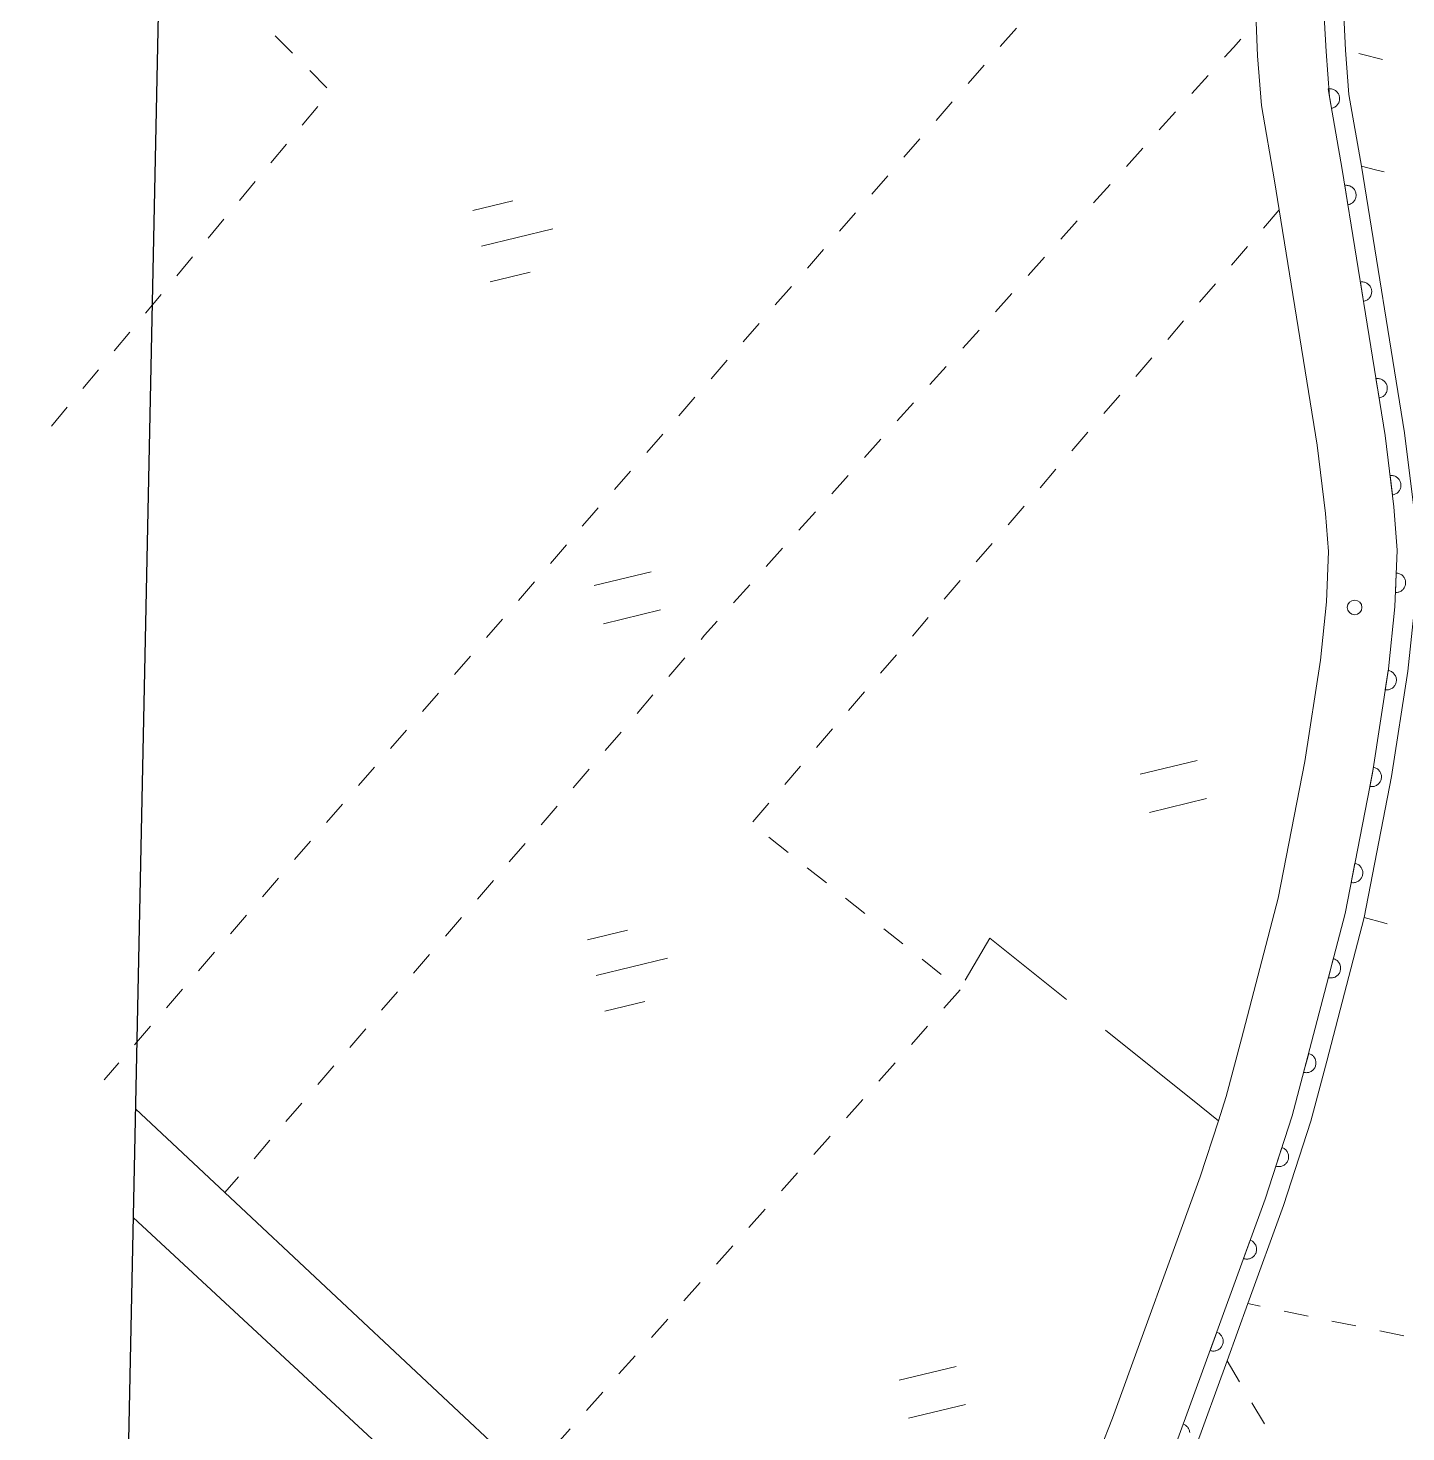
# Model space of a CAD drawing. Header units: millimetres. Extents: x 432273 to 1023813, y 170116 to 705940.
# Drawn here: x 445442 to 515809, y 455278 to 526994 of the extents above; entities that cross this region are included whole.
import ezdxf

# ---------------------------------------------------------------- set-up
doc = ezdxf.new("R2010")
doc.units = ezdxf.units.MM
doc.header["$LTSCALE"] = 100
doc.linetypes.add('56301', pattern=[0.5, 0.25, -0.25])
doc.layers.get('Defpoints').update_dxf_attribs({"color": 153})
doc.layers.add('D-BGD', color=7, linetype='Continuous', lineweight=13)

# ---------------------------------------------------------------- blocks, each defined once
blk = doc.blocks.new('21311212131313131')
at = {"layer": 'D-BGD', "linetype": 'Continuous'}
for p, q in [((2577923.3668, -1476775.3074, 363255.9804), (2577697.227, -1478004.7356, 363272.9804)), ((2577471.5674, -1479233.2866, 363288.9804), (2577246.3048, -1480463.195, 363304.9804)), ((2577020.165, -1481692.6231, 363321.9804), (2576794.0252, -1482922.0513, 363337.9804)), ((2520548.298, -1484341.6865, 363429.9804), (2521496.4236, -1485127.4948, 363645.9803)), ((2576565.3372, -1484147.8044, 363394.9804), (2576445.7015, -1484776.5947, 363479.9804)), ((2581505.814, -1484465.1653, 363290.9804), (2582569.8696, -1483808.4473, 363272.9804)), ((2579389.125, -1485772.3138, 363509.9804), (2580445.4335, -1485119.335, 363369.9804)), ((2522458.9808, -1485922.3435, 363648.9803), (2523423.7725, -1486717.2755, 363636.9803)), ((2524388.5642, -1487512.2074, 363624.9803), (2525353.3559, -1488307.1393, 363612.9803)), ((2549525.0831, -1490840.3841), (2548756.8008, -1487941.3544)), ((2551458.6745, -1490327.9313), (2550690.3922, -1487428.9016)), ((2514703.5308, -1488922.8048, 363780.9803), (2513756.5702, -1488105.7132, 363791.9803)), ((2526316.7903, -1489102.4682, 363600.9803), (2527281.582, -1489897.4002, 363589.9803)), ((2516596.1777, -1490555.1503, 363757.9803), (2515650.0943, -1489738.539, 363768.9803)), ((2528246.3737, -1490692.3321, 363577.9803), (2529211.1654, -1491487.264, 363565.9803)), ((2518488.3444, -1492188.373, 363734.9803), (2517542.261, -1491371.7617, 363746.9803)), ((2530175.4769, -1492283.0731, 363553.9804), (2531139.3915, -1493077.5249, 363541.9804)), ((2520381.3883, -1493822.0759, 363711.9803), (2519435.3049, -1493005.4646, 363723.9803)), ((2532104.1832, -1493872.4568, 363529.9804), (2533068.9749, -1494667.3887, 363517.9804)), ((2522274.0352, -1495454.4215, 363688.9803), (2521327.4716, -1494638.6873, 363700.9803)), ((2534033.2864, -1495463.1978, 363506.9804), (2534998.0782, -1496258.1298, 363494.9804)), ((2524167.0791, -1497088.1244, 363665.9803), (2523220.1186, -1496271.0329, 363677.9803)), ((2535961.9927, -1497052.5815, 363482.9804), (2536926.7844, -1497847.5135, 363470.9804)), ((2512507.4246, -1498755.0056, 363844.9803), (2511548.2288, -1497954.0167, 363856.9803)), ((2526059.2458, -1498721.3471, 363643.9803), (2525113.1624, -1497904.7358, 363654.9803)), ((2537891.096, -1498643.3225, 363458.9804), (2538855.8877, -1499438.2545, 363446.9804)), ((2514426.6935, -1500357.4635, 363821.9803), (2513467.4976, -1499556.4746, 363832.9803)), ((2527952.7699, -1500354.1729, 363620.9803), (2527005.3292, -1499537.9585, 363631.9803)), ((2582664.4647, -1501984.5619), (2581896.1824, -1499085.5322)), ((2539820.6794, -1500233.1864, 363434.9804), (2540784.5939, -1501027.6382, 363422.9804)), ((2560717.75, -1499801.8027, 363119.9804), (2561669.9094, -1500611.48, 363107.9804)), ((2580730.8733, -1502497.0147), (2579962.591, -1499597.985)), ((2559200.5242, -1501775.7111, 363148.9804), (2559957.5908, -1500782.2102, 363134.9804)), ((2516346.4425, -1501959.0442, 363798.9803), (2515385.8893, -1501158.4524, 363809.9803)), ((2529844.9366, -1501987.3956, 363597.9803), (2528898.8532, -1501170.7842, 363608.9803)), ((2562621.5886, -1501422.0344, 363096.9804), (2563573.2678, -1502232.5888, 363084.9804)), ((2541748.9055, -1501823.4473, 363411.9804), (2542713.6972, -1502618.3792, 363399.9804)), ((2518264.8343, -1503561.022, 363775.9803), (2517305.6384, -1502760.0331, 363786.9803)), ((2531737.1033, -1503620.6183, 363574.9803), (2530791.02, -1502804.0069, 363585.9803)), ((2557683.6763, -1503763.5068, 363178.9804), (2558442.1003, -1502769.6089, 363163.9804)), ((2564525.4272, -1503042.2661, 363073.9804), (2565477.1065, -1503852.8205, 363061.9804)), ((2543678.4889, -1503413.3111, 363387.9804), (2544643.2806, -1504208.2431, 363375.9804)), ((2520184.1031, -1505163.4799, 363752.9803), (2519224.9073, -1504362.491, 363763.9803)), ((2533630.6274, -1505253.444, 363551.9804), (2532684.0638, -1504437.7098, 363562.9803)), ((2545606.715, -1505003.572, 363363.9804), (2546571.5067, -1505798.5039, 363351.9804)), ((2556167.3086, -1505750.4253, 363207.9804), (2556925.7325, -1504756.5275, 363192.9804)), ((2566429.2659, -1504662.4978, 363049.9804), (2567380.9451, -1505473.0522, 363038.9804)), ((2522103.8522, -1506765.0606, 363729.9803), (2521143.7792, -1505963.5916, 363740.9803)), ((2535522.7941, -1506886.6667, 363528.9804), (2534576.7107, -1506070.0554, 363539.9804)), ((2547536.2984, -1506593.4358, 363339.9804), (2548501.0901, -1507388.3678, 363327.9804)), ((2554650.4607, -1507738.221, 363236.9804), (2555408.8846, -1506744.3232, 363222.9804)), ((2568333.1045, -1506282.7295, 363026.9804), (2569284.7837, -1507093.2839, 363015.9804)), ((2524022.2439, -1508367.0383, 363705.9803), (2523063.048, -1507566.0495, 363717.9803)), ((2537415.838, -1508520.3696, 363505.9804), (2536468.8775, -1507703.2781, 363517.9804)), ((2549465.4016, -1508184.1769, 363316.9804), (2550429.3162, -1508978.6286, 363304.9804)), ((2570236.463, -1507903.8384, 363003.9804), (2571188.6224, -1508713.5156, 362992.9804)), ((2553134.093, -1509725.1396, 363266.9804), (2553892.5169, -1508731.2417, 363251.9804)), ((2525941.9929, -1509968.6191, 363682.9803), (2524982.3169, -1509168.5074, 363694.9803)), ((2539308.4849, -1510152.7152, 363482.9804), (2538361.9214, -1509336.981, 363494.9804)), ((2572139.4244, -1509523.5899, 362980.9804), (2573091.5838, -1510333.2672, 362968.9804)), ((2551394.1079, -1509773.5605, 363292.9804), (2552358.8996, -1510568.4925, 363280.9804)), ((2527861.2618, -1511571.077, 363659.9803), (2526901.1888, -1510769.6079, 363671.9803)), ((2541201.5288, -1511786.4181, 363459.9804), (2540254.5683, -1510969.3265, 363471.9804)), ((2574043.2631, -1511143.8216, 362957.9804), (2574994.9423, -1511954.376, 362945.9804)), ((2529779.6535, -1513173.0547, 363636.9803), (2528820.4577, -1512372.0658, 363648.9803)), ((2575947.1017, -1512764.0533, 362934.9804), (2576898.7809, -1513574.6077, 362922.9804)), ((2531699.4026, -1514774.6354, 363613.9803), (2530740.2067, -1513973.6466, 363625.9803)), ((2545027.0372, -1515004.7219, 363413.9804), (2544062.2455, -1514209.79, 363425.9804)), ((2577850.9403, -1514384.285, 362910.9804), (2578802.6196, -1515194.8394, 362899.9804)), ((2560378.1788, -1518400.3207), (2559416.7503, -1514775.3747)), ((2533618.6714, -1516377.0933, 363590.9803), (2532658.5984, -1515575.6243, 363601.9803)), ((2540468.6057, -1518920.8422), (2539700.3235, -1516021.8125)), ((2542402.1971, -1518408.3894), (2541633.9149, -1515509.3596)), ((2546955.2633, -1516594.9827, 363390.9804), (2545991.3488, -1515800.531, 363401.9804)), ((2562191.529, -1517920.0867), (2561653.1257, -1515890.2063)), ((2579754.779, -1516004.5167, 362887.9804), (2580706.4582, -1516815.0711, 362876.9804)), ((2535537.5433, -1517978.1939, 363567.9803), (2534577.8673, -1517178.0822, 363578.9803)), ((2548884.3666, -1518185.7238, 363366.9804), (2547920.055, -1517389.9147, 363378.9804)), ((2558566.186, -1518880.1578), (2558028.6599, -1516850.7576)), ((2581658.1374, -1517625.6256, 362864.9804), (2582610.2968, -1518435.3028, 362853.9804)), ((2550813.0728, -1519775.1074, 363343.9804), (2549849.1583, -1518980.6557, 363355.9804)), ((2583561.976, -1519245.8573, 362841.9804), (2584514.1355, -1520055.5345, 362829.9804)), ((2539383.5977, -1521173.5441, 363520.9804), (2538421.1237, -1520376.4609, 363532.9804)), ((2552742.1761, -1521365.8485, 363320.9804), (2551777.3843, -1520570.9165, 363331.9804)), ((2523250.5794, -1525037.1954), (2522289.1509, -1521412.2493)), ((2525063.9295, -1524556.9613), (2524525.5263, -1522527.0809)), ((2541308.0655, -1522768.5877, 363496.9804), (2540345.5915, -1521971.5045, 363508.9804)), ((2554671.2793, -1522956.5895, 363296.9804), (2553706.9678, -1522160.7804, 363308.9804)), ((2521438.5865, -1525517.0325), (2520901.0604, -1523487.6323)), ((2543233.8906, -1524363.2344, 363472.9804), (2542271.4166, -1523566.1512, 363484.9804)), ((2556599.9856, -1524545.9732, 363273.9804), (2555635.1938, -1523751.0412, 363284.9804)), ((2545158.3583, -1525958.278, 363448.9804), (2544195.8844, -1525161.1948, 363460.9804)), ((2558529.0888, -1526136.7142, 363249.9804), (2557564.2971, -1525341.7823, 363261.9804)), ((2547084.1834, -1527552.9247, 363424.9804), (2546120.8323, -1526755.3612, 363436.9804)), ((2560457.3149, -1527726.975, 363226.9804), (2559492.5232, -1526932.0431, 363238.9804)), ((2549008.6512, -1529147.9683, 363400.9804), (2548046.1772, -1528350.8851, 363412.9804)), ((2562386.4181, -1529317.7161, 363203.9804), (2561422.1066, -1528521.907, 363214.9804)), ((2550934.4763, -1530742.615, 363376.9804), (2549971.1252, -1529945.0515, 363388.9804)), ((2564315.1244, -1530907.0997, 363179.9804), (2563351.2098, -1530112.648, 363191.9804)), ((2552858.9441, -1532337.6586, 363352.9804), (2551896.4701, -1531540.5753, 363364.9804)), ((2566244.2276, -1532497.8408, 363156.9804), (2565279.4359, -1531702.9088, 363168.9804)), ((2514460.7376, -1533990.1313, 362858.9804), (2515331.4643, -1533093.0533, 362842.9804)), ((2554783.892, -1533931.825, 363328.9804), (2553821.4181, -1533134.7418, 363340.9804)), ((2516287.6871, -1533541.2829, 362829.9804), (2517265.1112, -1534321.4695, 362817.9804)), ((2568172.4537, -1534088.1016, 363133.9804), (2567209.0193, -1533292.7727, 363144.9804)), ((2512720.6416, -1535783.8902, 362890.9804), (2513591.3682, -1534886.8123, 362874.9804)), ((2518242.1382, -1535100.2987, 362805.9804), (2519218.6851, -1535880.0051, 362794.9804)), ((2556709.237, -1535527.3489, 363304.9804), (2555747.2432, -1534729.3885, 363316.9804)), ((2570102.0371, -1535677.9655, 363109.9804), (2569137.2454, -1534883.0335, 363121.9804)), ((2520196.5893, -1536659.3145, 362782.9804), (2521173.1361, -1537439.021, 362770.9804)), ((2558634.1849, -1537121.5153, 363280.9804), (2557671.7109, -1536324.4321, 363292.9804)), ((2571859.7539, -1537136.1219, 363849.9803), (2571047.2175, -1536458.7413, 363183.9804)), ((2522151.0403, -1538218.3304, 362758.9804), (2523127.5872, -1538998.0368, 362746.9804)), ((2560559.5298, -1538717.0391, 363256.9804), (2559597.536, -1537919.0787, 363268.9804)), ((2562484.4778, -1540311.2056, 363232.9804), (2561522.0038, -1539514.1224, 363244.9804)), ((2524104.6142, -1539776.866, 362734.9804), (2525082.0382, -1540557.0526, 362722.9804)), ((2564409.8227, -1541906.7294, 363208.9804), (2563446.9518, -1541108.2888, 363220.9804)), ((2526059.0653, -1541335.8819, 362710.9804), (2527036.4893, -1542116.0685, 362698.9804)), ((2528013.5163, -1542894.8977, 362686.9804), (2528990.0632, -1543674.6041, 362674.9804)), ((2566224.4528, -1543410.8628, 363839.9803), (2565353.6457, -1542687.9022, 363308.9804)), ((2529967.9674, -1544453.9136, 362662.9804), (2530944.5142, -1545233.62, 362650.9804)), ((2531922.4184, -1546012.9294, 362638.9804), (2532899.4455, -1546791.7586, 362626.9804))]:
    blk.add_line(p, q, dxfattribs=at)
for points, elevation in [([(2533998.8445, -1478399.6297), (2534988.2102, -1478258.3623), (2534980.8533, -1478215.5736), (2534968.5472, -1478173.4956), (2534953.9234, -1478133.5689), (2534934.8305, -1478093.4757), (2534912.0625, -1478055.9308), (2534886.9767, -1478020.5372), (2534858.6961, -1477986.8148), (2534827.1374, -1477956.9979), (2534794.6182, -1477928.9354), (2534757.4636, -1477905.1754), (2534719.8288, -1477882.2927), (2534680.19, -1477865.1531), (2534639.1107, -1477850.6449), (2534596.1105, -1477839.6455), (2534552.9439, -1477833.1151), (2534510.0911, -1477830.1765), (2534466.6749, -1477830.3497), (2534423.5724, -1477834.1147), (2534380.3035, -1477842.3487), (2534338.2254, -1477854.6548), (2534298.2987, -1477869.2787), (2534258.2056, -1477888.3716), (2534221.1409, -1477910.2624), (2534185.2671, -1477936.2253), (2534152.0248, -1477963.6288), (2534122.2079, -1477995.1875), (2534093.6652, -1478028.5838), (2534069.0281, -1478065.2582), (2534047.5027, -1478102.4961), (2534029.8829, -1478143.012), (2534015.3748, -1478184.0914), (2534003.9784, -1478225.7342), (2533996.9678, -1478269.7779), (2533994.0292, -1478312.6307), (2533994.2024, -1478356.047), (2533998.8445, -1478399.6297)], 363444.9804), ([(2538971.6501, -1477981.1232), (2539972.1894, -1477996.4578), (2539970.2619, -1477952.0812), (2539965.1395, -1477909.3756), (2539956.4253, -1477866.9839), (2539944.1192, -1477824.9059), (2539928.138, -1477785.3761), (2539909.0451, -1477745.283), (2539886.2771, -1477707.7381), (2539859.3538, -1477673.6186), (2539831.0732, -1477639.8961), (2539799.0343, -1477610.9564), (2539765.1578, -1477583.2909), (2539728.0032, -1477559.5309), (2539690.2851, -1477538.8827), (2539649.7692, -1477521.2629), (2539608.2096, -1477507.6319), (2539566.4836, -1477498.47), (2539523.7972, -1477491.0625), (2539479.587, -1477488.5209), (2539435.6906, -1477489.5712), (2539392.5049, -1477495.5707), (2539350.5933, -1477503.4078), (2539308.5153, -1477515.7139), (2539267.6282, -1477532.0921), (2539228.4122, -1477551.6652), (2539190.8673, -1477574.4332), (2539157.2281, -1477600.4793), (2539123.5056, -1477628.7599), (2539094.0857, -1477661.676), (2539066.4201, -1477695.5525), (2539043.1404, -1477731.8299), (2539022.0119, -1477770.4251), (2539004.8723, -1477810.0639), (2538990.7612, -1477852.5006), (2538980.7221, -1477893.7465), (2538974.1917, -1477936.913), (2538971.6501, -1477981.1232)], 363366.9804), ([(2543958.9878, -1478289.9363), (2544950.3335, -1478419.9421), (2544953.7523, -1478376.2121), (2544953.5791, -1478332.7959), (2544949.8141, -1478289.6934), (2544942.4572, -1478246.9046), (2544931.5085, -1478204.4296), (2544916.4877, -1478163.1456), (2544898.2719, -1478123.5326), (2544876.3811, -1478086.4679), (2544851.7756, -1478050.1972), (2544823.0148, -1478017.3518), (2544792.4164, -1477985.7807), (2544758.5399, -1477958.1151), (2544723.2228, -1477933.081), (2544685.1078, -1477911.0754), (2544645.0721, -1477892.5785), (2544604.8699, -1477878.5505), (2544563.2271, -1477867.1541), (2544519.6635, -1477859.2663), (2544476.4137, -1477854.9704), (2544432.5173, -1477856.0207), (2544389.895, -1477858.9086), (2544346.2291, -1477865.7853), (2544304.1511, -1477878.0914), (2544263.3472, -1477892.2351), (2544223.7342, -1477910.4508), (2544186.1894, -1477933.2188), (2544149.9186, -1477957.8243), (2544117.0733, -1477986.5851), (2544085.9823, -1478016.3063), (2544058.3167, -1478050.1828), (2544032.8025, -1478086.377), (2544011.2771, -1478123.6149), (2543992.7801, -1478163.6506), (2543978.272, -1478204.73), (2543965.9984, -1478245.8926), (2543958.9878, -1478289.9363)], 363290.9804), ([(2529067.0054, -1479220.1955), (2530051.5625, -1479039.8145), (2530041.0939, -1478996.4624), (2530027.8274, -1478956.1387), (2530010.969, -1478916.1287), (2529991.396, -1478876.9127), (2529966.7904, -1478840.642), (2529940.3473, -1478805.6454), (2529911.1063, -1478773.6772), (2529878.5872, -1478745.6147), (2529843.8335, -1478717.4689), (2529805.7185, -1478695.4633), (2529768.0005, -1478674.8151), (2529727.4013, -1478659.4298), (2529685.3616, -1478646.676), (2529642.7584, -1478637.0339), (2529599.1117, -1478631.3806), (2529556.1756, -1478630.6766), (2529513.1563, -1478632.2071), (2529469.0935, -1478637.7265), (2529426.6185, -1478648.6752), (2529385.4176, -1478661.4615), (2529345.4077, -1478678.3199), (2529307.0689, -1478698.3732), (2529269.9209, -1478722.4985), (2529235.8015, -1478749.4218), (2529202.9562, -1478778.1826), (2529174.8936, -1478810.7017), (2529147.625, -1478845.9356), (2529124.7423, -1478883.5704), (2529104.094, -1478921.2884), (2529088.7087, -1478961.8876), (2529075.955, -1479003.9273), (2529066.3129, -1479046.5305), (2529060.6596, -1479090.1773), (2529059.9556, -1479133.1133), (2529061.4861, -1479176.1326), (2529067.0054, -1479220.1955)], 363470.9804), ([(2548917.4068, -1478930.63), (2549902.7855, -1479100.6907), (2549908.4388, -1479057.0439), (2549909.623, -1479013.2307), (2549907.6123, -1478971.0886), (2549902.093, -1478927.0257), (2549892.0214, -1478885.0309), (2549879.7153, -1478842.9529), (2549862.8569, -1478802.943), (2549841.9265, -1478764.1239), (2549819.1585, -1478726.5791), (2549790.8778, -1478692.8566), (2549762.9942, -1478660.4914), (2549730.0781, -1478631.0716), (2549695.2412, -1478605.1603), (2549658.0866, -1478581.4004), (2549619.0112, -1478561.1491), (2549579.7694, -1478545.3669), (2549538.2098, -1478531.7359), (2549495.1265, -1478522.971), (2549451.4797, -1478517.3177), (2549407.6665, -1478516.1335), (2549364.6472, -1478517.664), (2549321.4615, -1478523.6635), (2549278.5896, -1478533.2549), (2549237.3887, -1478546.0412), (2549196.5016, -1478562.4194), (2549159.0399, -1478582.9529), (2549121.495, -1478605.7209), (2549086.8954, -1478633.5213), (2549054.9272, -1478662.7623), (2549025.9875, -1478694.8013), (2548999.5961, -1478730.5153), (2548976.3164, -1478766.7927), (2548956.0651, -1478805.8681), (2548939.8027, -1478845.9871), (2548926.6519, -1478886.6695), (2548917.4068, -1478930.63)], 363223.9804), ([(2553842.463, -1479782.2074), (2554827.8417, -1479952.268), (2554833.495, -1479908.6212), (2554835.0761, -1479866.1654), (2554833.5456, -1479823.1461), (2554828.0263, -1479779.0832), (2554817.9547, -1479737.0884), (2554804.2912, -1479695.4074), (2554787.9131, -1479654.5203), (2554767.3796, -1479617.0586), (2554744.6116, -1479579.5137), (2554716.8112, -1479544.9141), (2554688.0504, -1479512.0688), (2554655.5312, -1479484.0062), (2554620.2974, -1479456.7377), (2554584.0199, -1479433.4579), (2554544.9445, -1479413.2066), (2554504.3454, -1479397.8214), (2554463.663, -1479384.6706), (2554421.0598, -1479375.0285), (2554377.413, -1479369.3753), (2554333.5998, -1479368.191), (2554290.5806, -1479369.7215), (2554246.5177, -1479375.2409), (2554204.5229, -1479385.3125), (2554163.322, -1479398.0988), (2554122.4349, -1479414.4769), (2554084.4931, -1479435.8876), (2554046.9482, -1479458.6556), (2554012.8287, -1479485.5788), (2553980.8606, -1479514.8198), (2553951.4407, -1479547.736), (2553924.6523, -1479582.0926), (2553900.8924, -1479619.2472), (2553881.9984, -1479657.9257), (2553865.736, -1479698.0446), (2553852.1051, -1479739.6042), (2553842.463, -1479782.2074)], 363340.9804), ([(2524149.6495, -1480120.5123), (2525132.8492, -1479940.5284), (2525123.2578, -1479897.6564), (2525109.5944, -1479855.9754), (2525093.133, -1479817.3228), (2525072.6827, -1479777.6266), (2525048.9544, -1479741.836), (2525022.5113, -1479706.8394), (2524992.3931, -1479674.3911), (2524959.874, -1479646.3285), (2524925.9975, -1479618.663), (2524888.3627, -1479595.7802), (2524849.2873, -1479575.5289), (2524809.1683, -1479559.2665), (2524767.1285, -1479546.5127), (2524725.4025, -1479537.3508), (2524681.2756, -1479532.5747), (2524637.9426, -1479530.5133), (2524594.4431, -1479532.921), (2524551.2574, -1479538.9205), (2524508.3854, -1479548.5119), (2524466.7044, -1479562.1754), (2524426.6945, -1479579.0337), (2524388.3556, -1479599.087), (2524352.5651, -1479622.8154), (2524317.0883, -1479650.1356), (2524285.1201, -1479679.3766), (2524256.1804, -1479711.4156), (2524229.392, -1479745.7723), (2524206.5092, -1479783.4071), (2524186.258, -1479822.4825), (2524169.9955, -1479862.6014), (2524157.2417, -1479904.6412), (2524147.5996, -1479947.2444), (2524143.3037, -1479990.4942), (2524141.2424, -1480033.8272), (2524143.65, -1480077.3266), (2524149.6495, -1480120.5123)], 363452.9804), ([(2519230.9363, -1481021.2262), (2520215.0132, -1480841.7224), (2520204.5446, -1480798.3703), (2520191.7583, -1480757.1694), (2520174.8999, -1480717.1595), (2520154.8467, -1480678.8206), (2520130.2411, -1480642.5499), (2520103.798, -1480607.5533), (2520074.557, -1480575.5851), (2520042.5181, -1480546.6454), (2520007.2842, -1480519.3768), (2519969.6494, -1480496.4941), (2519931.4512, -1480476.723), (2519891.3322, -1480460.4605), (2519849.2925, -1480447.7067), (2519806.6893, -1480438.0646), (2519762.5624, -1480433.2885), (2519720.1065, -1480431.7074), (2519676.607, -1480434.115), (2519632.5442, -1480439.6344), (2519589.6722, -1480449.2258), (2519548.8683, -1480463.3694), (2519509.3386, -1480479.3506), (2519470.5196, -1480500.2811), (2519433.8518, -1480523.5292), (2519399.7324, -1480550.4525), (2519366.8871, -1480579.2133), (2519338.3443, -1480612.6096), (2519311.5559, -1480646.9663), (2519288.6732, -1480684.6011), (2519268.0249, -1480722.3191), (2519252.1595, -1480763.7955), (2519239.4057, -1480805.8352), (2519230.2438, -1480847.5612), (2519224.5905, -1480891.208), (2519223.8865, -1480934.1441), (2519224.9368, -1480978.0405), (2519230.9363, -1481021.2262)], 363434.9804), ([(2558739.2012, -1480781.3079), (2559711.5574, -1481012.6418), (2559720.3223, -1480969.5584), (2559723.741, -1480925.8285), (2559725.3222, -1480883.3726), (2559722.0374, -1480839.3929), (2559714.6805, -1480796.6042), (2559704.212, -1480753.2521), (2559690.0683, -1480712.4482), (2559671.8526, -1480672.8352), (2559651.7993, -1480634.4964), (2559625.8364, -1480598.6226), (2559598.9131, -1480564.5031), (2559569.1919, -1480533.4121), (2559535.7956, -1480504.8694), (2559500.9588, -1480478.9582), (2559462.8438, -1480456.9526), (2559424.1654, -1480438.0587), (2559383.5662, -1480422.6734), (2559341.0462, -1480410.7968), (2559297.9629, -1480402.0318), (2559254.7131, -1480397.7359), (2559211.777, -1480397.0319), (2559167.7974, -1480400.3167), (2559125.0086, -1480407.6736), (2559082.1367, -1480417.265), (2559041.3328, -1480431.4087), (2559001.7198, -1480449.6244), (2558962.9008, -1480470.5548), (2558927.5072, -1480495.6406), (2558893.3878, -1480522.5638), (2558861.8166, -1480553.1622), (2558833.2739, -1480586.5585), (2558807.3626, -1480621.3954), (2558785.357, -1480659.5104), (2558766.4631, -1480698.1888), (2558751.0778, -1480738.788), (2558739.2012, -1480781.3079)], 363401.9804), ([(2514322.1282, -1481968.4039), (2515303.5095, -1481777.1641), (2515293.9181, -1481734.2921), (2515279.7745, -1481693.4882), (2515262.4359, -1481654.3555), (2515241.5055, -1481615.5365), (2515216.8999, -1481579.2657), (2515189.9766, -1481545.1462), (2515160.7356, -1481513.1781), (2515127.3393, -1481484.6354), (2515092.9827, -1481457.847), (2515054.8677, -1481435.8414), (2515016.6694, -1481416.0703), (2514975.1931, -1481400.2048), (2514934.0305, -1481387.9312), (2514890.9472, -1481379.1663), (2514846.8202, -1481374.3902), (2514803.8841, -1481373.6862), (2514760.8649, -1481375.2166), (2514717.199, -1481382.0933), (2514674.724, -1481393.0421), (2514633.9201, -1481407.1858), (2514593.9102, -1481424.0441), (2514555.5713, -1481444.0974), (2514519.3006, -1481468.7029), (2514485.1811, -1481495.6262), (2514452.7328, -1481525.7444), (2514424.6703, -1481558.2635), (2514397.4017, -1481593.4974), (2514375.3961, -1481631.6124), (2514355.625, -1481669.8106), (2514340.2397, -1481710.4098), (2514328.3631, -1481752.9297), (2514319.2012, -1481794.6557), (2514314.4251, -1481838.7827), (2514313.721, -1481881.7187), (2514316.1287, -1481925.2182), (2514322.1282, -1481968.4039)], 363487.9804), ([(2563603.2166, -1481938.0606), (2564574.0489, -1482174.2605), (2564582.8139, -1482131.1772), (2564587.1098, -1482087.9274), (2564589.1712, -1482044.5943), (2564585.8863, -1482000.6147), (2564578.5294, -1481957.826), (2564568.938, -1481914.954), (2564554.7944, -1481874.1501), (2564536.5787, -1481834.5372), (2564516.5254, -1481796.1983), (2564491.0427, -1481759.4474), (2564464.1194, -1481725.3279), (2564434.3982, -1481694.2369), (2564401.0019, -1481665.6942), (2564366.165, -1481639.783), (2564328.5302, -1481616.9002), (2564289.3716, -1481598.8834), (2564249.2526, -1481582.621), (2564207.2129, -1481569.8672), (2564163.6493, -1481561.9794), (2564120.3995, -1481557.6835), (2564077.9437, -1481556.1024), (2564033.0869, -1481558.907), (2563990.2981, -1481566.2639), (2563948.3033, -1481576.3355), (2563906.6223, -1481589.9989), (2563867.0093, -1481608.2147), (2563828.6705, -1481628.2679), (2563791.9196, -1481653.7506), (2563757.8001, -1481680.6739), (2563727.5863, -1481710.8753), (2563698.1664, -1481743.7914), (2563672.2552, -1481778.6283), (2563650.2495, -1481816.7433), (2563631.3556, -1481855.4217), (2563615.0932, -1481895.5407), (2563603.2166, -1481938.0606)], 363429.9804), ([(2568436.1735, -1483207.7751), (2569392.9588, -1483496.7072), (2569403.478, -1483454.5842), (2569410.8856, -1483411.8978), (2569413.8242, -1483369.045), (2569414.1312, -1483324.7516), (2569409.0089, -1483282.0461), (2569400.7748, -1483238.7772), (2569389.826, -1483196.3022), (2569374.325, -1483155.8953), (2569356.1093, -1483116.2823), (2569332.4642, -1483078.2572), (2569307.3784, -1483042.8636), (2569279.4948, -1483010.4985), (2569247.0589, -1482980.2015), (2569214.5397, -1482952.1389), (2569177.8653, -1482927.5018), (2569140.1473, -1482906.8536), (2569100.9887, -1482888.8368), (2569059.0321, -1482873.8485), (2569016.032, -1482862.849), (2568973.7426, -1482856.7988), (2568930.4928, -1482852.5029), (2568886.5964, -1482853.5532), (2568843.0137, -1482858.1954), (2568800.2249, -1482865.5523), (2568758.6271, -1482876.9812), (2568717.74, -1482893.3594), (2568678.1271, -1482911.5751), (2568640.5822, -1482934.3431), (2568605.1886, -1482959.4289), (2568572.3433, -1482988.1897), (2568541.6492, -1483019.2682), (2568513.9837, -1483053.1447), (2568489.3466, -1483089.8191), (2568468.6983, -1483127.5372), (2568450.6816, -1483166.6958), (2568436.1735, -1483207.7751)], 363479.9804), ([(2573198.9975, -1484726.386), (2574145.5964, -1485048.5029), (2574157.473, -1485005.983), (2574165.7578, -1484963.7768), (2574170.9308, -1484921.0072), (2574172.115, -1484877.194), (2574168.8302, -1484833.2143), (2574162.8307, -1484790.0286), (2574152.7591, -1484748.0338), (2574137.7383, -1484706.7497), (2574120.8799, -1484666.7398), (2574098.5921, -1484628.3178), (2574075.3439, -1484591.65), (2574047.9405, -1484558.4077), (2574017.3421, -1484526.8365), (2573985.3032, -1484497.8969), (2573949.5891, -1484471.5054), (2573912.3513, -1484449.98), (2573874.1531, -1484430.2089), (2573832.6767, -1484414.3435), (2573790.637, -1484401.5897), (2573747.9506, -1484394.1821), (2573705.181, -1484389.009), (2573661.3678, -1484387.8248), (2573617.8683, -1484390.2325), (2573574.2024, -1484397.1092), (2573532.2076, -1484407.1808), (2573491.4037, -1484421.3244), (2573450.9136, -1484439.06), (2573412.9717, -1484460.4706), (2573376.304, -1484483.7188), (2573342.5815, -1484511.9994), (2573311.4905, -1484541.7206), (2573282.0707, -1484574.6367), (2573256.1594, -1484609.4736), (2573234.634, -1484646.7114), (2573214.3827, -1484685.7868), (2573198.9975, -1484726.386)], 363468.9804), ([(2577932.4724, -1486336.0936), (2578879.5515, -1486657.3334), (2578891.4281, -1486614.8135), (2578899.7128, -1486572.6073), (2578904.8859, -1486529.8377), (2578906.0701, -1486486.0244), (2578902.3051, -1486442.922), (2578896.3056, -1486399.7362), (2578886.7142, -1486356.8643), (2578871.6934, -1486315.5802), (2578854.835, -1486275.5703), (2578833.4244, -1486237.6284), (2578809.299, -1486200.4805), (2578781.8956, -1486167.2382), (2578751.2972, -1486135.667), (2578719.2582, -1486106.7273), (2578683.5442, -1486080.3359), (2578646.3064, -1486058.8105), (2578608.1082, -1486039.0394), (2578566.6318, -1486023.1739), (2578524.5921, -1486010.4201), (2578481.9057, -1486003.0126), (2578439.1361, -1485997.8395), (2578395.3229, -1485996.6553), (2578351.3432, -1485999.9401), (2578308.1575, -1486005.9396), (2578266.1627, -1486016.0112), (2578224.8786, -1486031.0321), (2578184.8687, -1486047.8904), (2578146.9268, -1486069.3011), (2578110.2591, -1486092.5492), (2578076.5366, -1486120.8299), (2578044.9654, -1486151.4282), (2578016.0257, -1486183.4672), (2577989.6343, -1486219.1812), (2577968.1089, -1486256.419), (2577948.3378, -1486294.6173), (2577932.4724, -1486336.0936)], 363502.9804)]:
    blk.add_lwpolyline(points, close=True, dxfattribs=dict(at, elevation=elevation))
at = {"layer": 'D-BGD', "linetype": 'Continuous', "extrusion": (0.971377, -0.235567, 0.03059), "elevation": 2843002.3706}
blk.add_lwpolyline([(-835046.682, 276552.0169), (-834013.4729, 276261.8811), (-833836.3938, 276260.8806)], dxfattribs=at)
at = {"layer": 'D-BGD', "linetype": 'Continuous', "extrusion": (-0.974826, 0.222866, 0.006769), "elevation": -2776711.8955}
blk.add_lwpolyline([(882000.0345, 382045.4131), (883096.5863, 382054.4133), (883242.1882, 382101.4144)], dxfattribs=at)
at = {"layer": 'D-BGD', "linetype": 'Continuous', "extrusion": (-0.975646, 0.218502, 0.019255), "elevation": -2773336.2651}
blk.add_lwpolyline([(894069.7058, 416908.6494), (893329.3188, 416638.5994), (892867.2366, 416635.5988)], dxfattribs=at)
at = {"layer": 'D-BGD', "linetype": 'Continuous', "extrusion": (-0.653273, -0.7571, 0.005938), "elevation": -513363.6294}
blk.add_lwpolyline([(2874103.5078, 366859.0496), (2873430.5702, 366865.0497), (2872860.0225, 366776.0481)], dxfattribs=at)
at = {"layer": 'D-BGD', "linetype": 'Continuous', "extrusion": (-0.793914, 0.607834, 0.015434), "elevation": -2936005.771}
blk.add_lwpolyline([(-380304.8776, 408854.2433), (-379170.5318, 408354.1838), (-372911.022, 408431.1929)], dxfattribs=at)
at = {"layer": 'D-BGD', "linetype": 'Continuous', "elevation": 363536.9804}
blk.add_lwpolyline([(2583085.2983, -1487608.7706), (2583042.9898, -1487615.2503), (2583000.1178, -1487624.8417), (2582958.8337, -1487639.8625), (2582918.8238, -1487656.7209), (2582880.8819, -1487678.1315), (2582843.734, -1487702.2569), (2582810.4917, -1487729.6603), (2582778.9205, -1487760.2587), (2582749.9808, -1487792.2976), (2582723.5894, -1487828.0117), (2582702.064, -1487865.2495), (2582682.2929, -1487903.4477), (2582666.4274, -1487944.9241), (2582666.4274, -1487944.9241), (2583613.5066, -1488266.1639)], dxfattribs=at)
at = {"layer": 'D-BGD', "linetype": 'Continuous', "extrusion": (0.016774, 0.002745, 0.999856), "elevation": 401902.9571}
blk.add_lwpolyline([(-1888352.455, -2279642.7673), (-1891787.2616, -2275995.049), (-1893345.3917, -2277936.5764)], dxfattribs=at)
at = {"layer": 'D-BGD', "linetype": 'Continuous', "extrusion": (0.039689, 0.031732, 0.998708), "elevation": 415877.5956}
blk.add_lwpolyline([(-2770127.8122, -1021417.2252), (-2769849.0066, -1021358.1875), (-2768900.9745, -1021181.0745)], dxfattribs=at)
at = {"layer": 'D-BGD', "linetype": 'Continuous', "extrusion": (-0.01975, -0.037477, 0.999102), "elevation": 370053.6259}
blk.add_lwpolyline([(2953266.0114, -145798.169), (2952704.8122, -145680.1414), (2952043.9749, -145538.5083)], dxfattribs=at)
at = {"layer": 'D-BGD', "linetype": 'Continuous'}
for points in [[(2504778.4692, -1480952.8707, 363639.9803), (2505792.9656, -1480869.8223, 363619.9803), (2507108.0028, -1481008.3032, 363599.9803), (2508266.6237, -1481140.9586, 363589.9803), (2510912.9596, -1481221.6155, 363539.9804), (2512326.5318, -1481117.6281, 363519.9804), (2514576.6711, -1480901.5896, 363489.9804), (2518236.9868, -1480192.0916, 363429.9804), (2531809.0765, -1477703.6259, 363479.9804), (2535485.0797, -1477173.7216, 363429.9804), (2537766.3358, -1476963.3172, 363389.9804), (2540740.7423, -1477006.9649, 363349.9804), (2543979.7709, -1477275.2793, 363299.9804), (2549376.9371, -1477995.4141, 363219.9804), (2556602.5058, -1479249.069, 363389.9804), (2563974.954, -1481004.9453, 363419.9804), (2567066.4049, -1481751.089, 363509.9804), (2571390.0455, -1483057.7754, 363449.9804), (2576445.7015, -1484776.5947, 363479.9804), (2579389.125, -1485772.3138, 363509.9804), (2583954.2104, -1487325.1799, 363539.9804), (2592010.339, -1490310.3572, 363429.9804), (2609427.5801, -1496208.4821, 363719.9803)], [(2609101.3079, -1497158.5064, 363719.9803), (2591675.2952, -1491255.5797, 363429.9804), (2583610.3949, -1488265.6005, 363539.9804), (2571086.1184, -1484008.632, 363449.9804), (2566811.1379, -1482717.1835, 363509.9804), (2563742.0322, -1481971.8721, 363419.9804), (2556409.4725, -1480226.4318, 363389.9804), (2549223.7922, -1478983.213, 363219.9804), (2543875.2861, -1478278.3161, 363299.9804), (2540694.5215, -1478007.6964, 363349.9804), (2537800.7241, -1477962.5756, 363389.9804), (2535600.0771, -1478171.5069, 363429.9804), (2531964.7945, -1478689.502, 363479.9804), (2518419.8519, -1481170.0283, 363429.9804), (2514718.8156, -1481891.4354, 363489.9804), (2512405.6104, -1482118.5509, 363519.9804), (2510925.0027, -1482220.0417, 363539.9804), (2508202.8596, -1482132.0862, 363589.9803), (2505777.8615, -1481876.188, 363619.9803), (2504862.3498, -1481945.0218, 363629.9803), (2504534.2792, -1481982.0311, 363639.9803)], [(2609101.3079, -1497158.5064, 363719.9803), (2591675.2952, -1491255.5797, 363429.9804), (2583610.3949, -1488265.6005, 363539.9804), (2571086.1184, -1484008.632, 363449.9804), (2566811.1379, -1482717.1835, 363509.9804), (2563742.0322, -1481971.8721, 363419.9804), (2556409.4725, -1480226.4318, 363389.9804), (2549223.7922, -1478983.213, 363219.9804), (2543875.2861, -1478278.3161, 363299.9804), (2540694.5215, -1478007.6964, 363349.9804), (2537800.7241, -1477962.5756, 363389.9804), (2535600.0771, -1478171.5069, 363429.9804), (2531964.7945, -1478689.502, 363479.9804), (2518419.8519, -1481170.0283, 363429.9804), (2514718.8156, -1481891.4354, 363489.9804), (2512405.6104, -1482118.5509, 363519.9804), (2510925.0027, -1482220.0417, 363539.9804), (2508202.8596, -1482132.0862, 363589.9803), (2505777.8615, -1481876.188, 363619.9803), (2504862.3498, -1481945.0218, 363629.9803)], [(2609101.3079, -1497158.5064, 363719.9803), (2591675.2952, -1491255.5797, 363429.9804), (2583610.3949, -1488265.6005, 363539.9804), (2571086.1184, -1484008.632, 363449.9804), (2566811.1379, -1482717.1835, 363509.9804), (2563742.0322, -1481971.8721, 363419.9804), (2556409.4725, -1480226.4318, 363389.9804), (2549223.7922, -1478983.213, 363219.9804), (2543875.2861, -1478278.3161, 363299.9804), (2540694.5215, -1478007.6964, 363349.9804), (2537800.7241, -1477962.5756, 363389.9804), (2535600.0771, -1478171.5069, 363429.9804), (2531964.7945, -1478689.502, 363479.9804), (2518419.8519, -1481170.0283, 363429.9804), (2514718.8156, -1481891.4354, 363489.9804), (2512405.6104, -1482118.5509, 363519.9804), (2510925.0027, -1482220.0417, 363539.9804), (2508202.8596, -1482132.0862, 363589.9803), (2505777.8615, -1481876.188, 363619.9803), (2504862.3498, -1481945.0218, 363629.9803)], [(2603316.1141, -1502290.9549, 363559.9803), (2603503.8864, -1499532.2521, 363719.9803), (2590509.8445, -1494550.7008, 363429.9804), (2582440.1423, -1491569.4932, 363539.9804), (2570013.186, -1487343.0007, 363449.9804), (2567136.6067, -1486475.0777, 363489.9804), (2565884.1857, -1486097.2661, 363509.9804), (2562925.9738, -1485378.4609, 363419.9804), (2555704.3078, -1483659.5268, 363389.9804), (2548701.3587, -1482436.5392, 363219.9804), (2543499.6651, -1481755.011, 363299.9804), (2540523.9768, -1481505.4547, 363349.9804), (2537939.0423, -1481458.4112, 363389.9804), (2536012.1717, -1481646.2122, 363429.9804), (2532534.1376, -1482147.6875, 363479.9804), (2520548.298, -1484341.6865, 363429.9804), (2519065.8345, -1484613.1672, 363429.9804), (2515229.8948, -1485351.9262, 363489.9804), (2512696.3753, -1485606.6384, 363519.9804), (2510991.4834, -1485722.1523, 363539.9804)], [(2603316.1141, -1502290.9549, 363559.9803), (2586047.5031, -1521361.2329, 363889.9803), (2571859.7539, -1537136.1219, 363849.9803), (2567684.4303, -1541785.2211, 363842.5711)], [(2573225.9093, -1541785.2211, 363808.7023), (2588980.3089, -1524083.9977, 363889.9803), (2606281.7012, -1504974.6635, 363559.9803)]]:
    blk.add_polyline3d(points, dxfattribs=at)
blk.add_circle((2540774.3749, -1480069.279, 363339.9804), 375, dxfattribs=at)
at = {"layer": 'Defpoints'}
blk.add_lwpolyline([(2358657.0594, -1541785.2211), (2831012.6992, -1541785.2211), (2831012.6992, -987785.2211), (2358657.0594, -987785.2211)], close=True, dxfattribs=at)

msp = doc.modelspace()

# ---------------------------------------------------------------- block references
at = {"layer": 'D-BGD', "linetype": '56301', "rotation": 268.807065034117}
msp.add_blockref('21311212131313131', (2045832.1, 3006806.9, 354000), dxfattribs=at)

doc.saveas('drawing.dxf')
